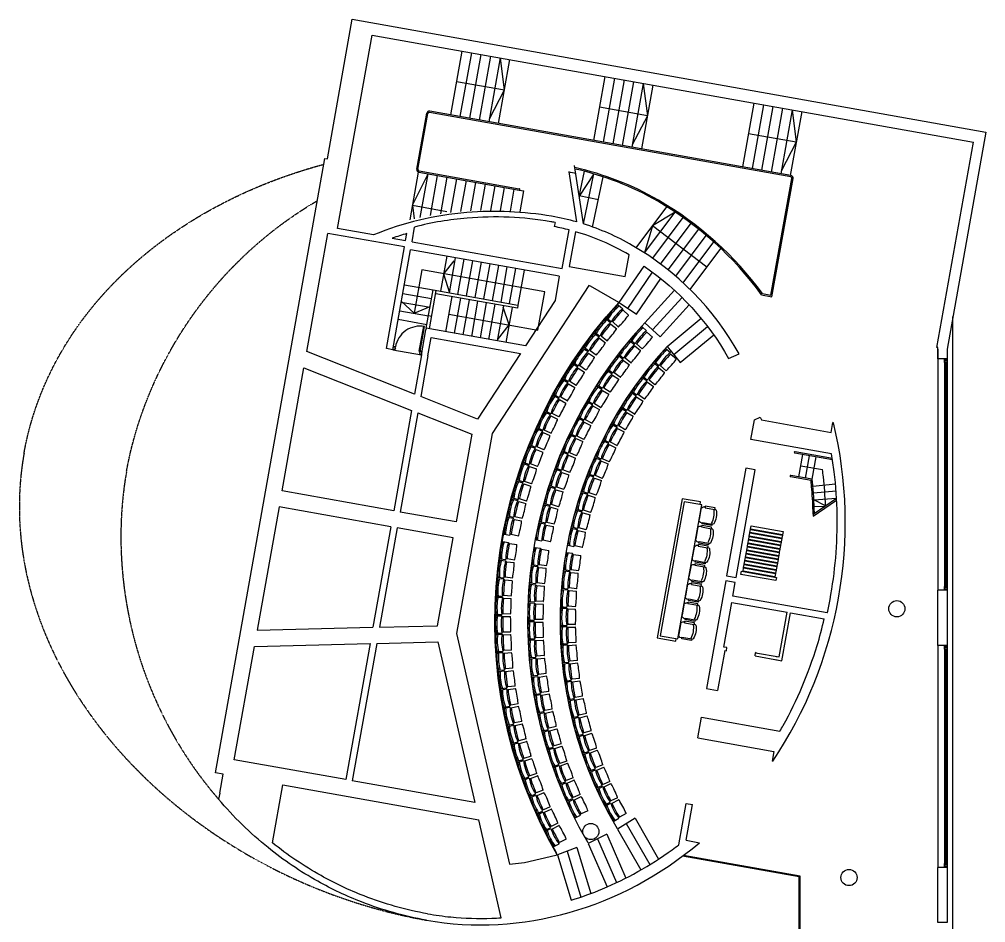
# Model space of a CAD drawing. Header units: millimetres. Extents: x -1314 to 8218, y -433 to 5637.
# Drawn here: x -1314 to 1667, y 2851 to 5637 of the extents above; entities that cross this region are included whole.
import ezdxf

# ---------------------------------------------------------------- set-up
doc = ezdxf.new("R2010")
doc.units = ezdxf.units.MM
doc.header["$LTSCALE"] = 0.5
doc.linetypes.add('HIDDEN2', pattern=[4.7625, 3.175, -1.5875])
for name, color, linetype in [('A_FURN', 8, 'Continuous'), ('A_HIDN_UP', 1, 'HIDDEN2'), ('A_LINE_LT', 8, 'Continuous'), ('A_MCUT_GLAS', 1, 'Continuous'), ('A_MCUT_STEL', 2, 'Continuous'), ('A_OPEN', 1, 'Continuous'), ('A_SEEN_LT', 1, 'Continuous'), ('A_SEEN_MD', 3, 'Continuous'), ('A_STRS_RAIL', 1, 'Continuous'), ('A_WALL_CRMC', 1, 'Continuous'), ('A_WALL_PRTN', 2, 'Continuous'), ('A_WALL_STON', 2, 'Continuous'), ('A_WALL_WOOD', 8, 'Continuous')]:
    doc.layers.add(name, color=color, linetype=linetype)

# ---------------------------------------------------------------- blocks, each defined once
blk = doc.blocks.new('8D2E_PC_GROUP', base_point=(2324.7, -1889.3))
for p, q in [((2314.8, -1905.3), (2314.8, -1873.3)), ((2323.9, -1864.1), (2326.2, -1864.1)), ((2326.3, -1861.7), (2326.3, -1866.5)), ((2356.8, -1861.7), (2326.3, -1861.7)), ((2326.3, -1866.5), (2356.8, -1866.5)), ((2356.8, -1866.5), (2356.8, -1861.7)), ((2326.2, -1914.4), (2323.9, -1914.4)), ((2326.3, -1916.9), (2326.3, -1912.1)), ((2326.3, -1912.1), (2356.8, -1912.1)), ((2356.8, -1916.9), (2326.3, -1916.9)), ((2356.8, -1912.1), (2356.8, -1916.9))]:
    blk.add_line(p, q)
for centre, radius, start, end in [((2323.9, -1873.3), 9.14, 90, 180), ((2283.8, -1889.3), 73.3, 342.9905, 17.0095), ((2354.8, -1875.6), 10.4, 48.382, 79.0076), ((2305.1, -1889.3), 60.5, 339.1991, 20.8009), ((2323.9, -1905.3), 9.14, 180, 270), ((2354.8, -1903), 10.4, 280.9924, 311.618)]:
    blk.add_arc(centre, radius, start, end)
blk = doc.blocks.new('table-1')
at = {"layer": 'A_FURN'}
for p, q in [((0, 58), (0, 0)), ((8, 58), (0, 58)), ((436, 58), (428, 58)), ((436, 0), (436, 58)), ((0, 0), (436, 0))]:
    blk.add_line(p, q, dxfattribs=at)
blk.add_lwpolyline([(8, 63), (8, 8), (428, 8), (428, 63)], close=True, dxfattribs=at)
at = {"layer": 'A_FURN', "xscale": -0.9999999999999999, "rotation": 270}
for p in [(38, 72.9), (98, 72.9), (158, 72.9), (218, 72.9), (278, 72.9), (338, 72.9), (398, 72.9)]:
    blk.add_blockref('8D2E_PC_GROUP', p, dxfattribs=at)
blk = doc.blocks.new('chair-1')
for p, q in [((-24.1, 11.6), (-24.1, 34.4)), ((24.1, 34.4), (24.1, 11.6)), ((-26.7, -10), (-26.7, 8)), ((26.7, -10), (26.7, 8))]:
    blk.add_line(p, q)
for centre, major_axis, ratio, start_param, end_param in [((0, 34.4), (24.1, 0), 0.05261, 0, 3.141593), ((0, 32.6), (63.3, 0), 0.42825, 4.277031, 5.147747), ((0, 11.6), (24.1, 0), 0.05261, 3.141593, 6.283185), ((0, 19.1), (63.3, 0), 0.42825, 4.277031, 5.147747), ((0, 14.6), (63.3, 0), 0.42825, 4.277031, 5.147747)]:
    blk.add_ellipse(centre, major_axis=major_axis, ratio=ratio, start_param=start_param, end_param=end_param)
blk = doc.blocks.new('AD05A')
for p, q in [((0, 0), (0.049, 0)), ((0, 0), (0, -1)), ((0.049, -0.999), (0.049, 0))]:
    blk.add_line(p, q)
blk.add_arc((0, 0), 1, 270, 0)
blk = doc.blocks.new('D-120X20')
at = {"layer": 'A_MCUT_STEL'}
for points in [[(-120, 0), (-120, 2.7), (-117.3, 2.7), (-117.3, 0), (-112, 0), (-112, 5.3), (-109.4, 5.3), (-109.4, 8), (-112, 8), (-112, 13), (-117.3, 13), (-117.3, 10.3), (-120, 10.3), (-120, 13)], [(0, 13), (0, 10.3), (-2.7, 10.3), (-2.7, 13), (-8, 13), (-8, 8.4), (-10.6, 8.4), (-10.6, 5.7), (-8, 5.7), (-8, 0), (-2.7, 0), (-2.7, 2.7), (0, 2.7), (0, 0)]]:
    blk.add_lwpolyline(points, dxfattribs=at)
at = {"layer": 'A_OPEN', "xscale": 103.7402904728529, "yscale": 103.7402904728529, "zscale": 0.115266989414281, "rotation": 180.0000000000096}
blk.add_blockref('AD05A', (-7.9, 13), dxfattribs=at)

msp = doc.modelspace()

# ---------------------------------------------------------------- linework, layer by layer
at = {"layer": 'A_FURN'}
for points in [[(941.5, 4063.9), (1039.9, 4046.4), (1038.2, 4036.6), (939.7, 4054.1)], [(943.4, 4074.8), (1041.8, 4057.2), (1040.1, 4047.4), (941.6, 4064.9)], [(935.7, 4031.4), (1034.1, 4013.9), (1032.4, 4004.1), (933.9, 4021.6)], [(937.6, 4042.3), (1036.1, 4024.7), (1034.3, 4014.9), (935.9, 4032.4)], [(939.5, 4053.1), (1038, 4035.6), (1036.2, 4025.7), (937.8, 4043.3)], [(929.9, 3999), (1028.3, 3981.4), (1026.6, 3971.6), (928.1, 3989.1)], [(931.8, 4009.8), (1030.3, 3992.2), (1028.5, 3982.4), (930.1, 3999.9)], [(933.7, 4020.6), (1032.2, 4003.1), (1030.4, 3993.2), (932, 4010.8)], [(924.1, 3966.5), (1022.6, 3948.9), (1020.8, 3939.1), (922.3, 3956.6)], [(926, 3977.3), (1024.5, 3959.8), (1022.7, 3949.9), (924.3, 3967.5)], [(928, 3988.1), (1026.4, 3970.6), (1024.7, 3960.7), (926.2, 3978.3)], [(920.2, 3944.8), (1018.7, 3927.3), (1016.9, 3917.4), (918.5, 3935)], [(922.2, 3955.6), (1020.6, 3938.1), (1018.9, 3928.3), (920.4, 3945.8)], [(913.4, 3934.9), (1021.7, 3915.6), (1019.9, 3905.7), (911.6, 3925)]]:
    msp.add_lwpolyline(points, close=True, dxfattribs=at)
at = {"layer": 'A_HIDN_UP', "ltscale": 0.25}
for points in [[(-1299.6, 4298.6), (-1297.9, 4308), (-1296, 4317.5), (-1294.1, 4326.9), (-1292.1, 4336.4), (-1289.9, 4345.9), (-1287.7, 4355.3), (-1285.3, 4364.8), (-1282.9, 4374.3), (-1280.3, 4383.7), (-1277.6, 4393.2), (-1274.9, 4402.6), (-1272, 4412.1), (-1269, 4421.5), (-1265.9, 4430.9), (-1262.7, 4440.3), (-1259.4, 4449.7), (-1256, 4459.1), (-1252.5, 4468.5), (-1248.9, 4477.8), (-1245.2, 4487.2), (-1241.4, 4496.5), (-1237.4, 4505.8), (-1233.4, 4515.1), (-1229.2, 4524.4), (-1225, 4533.6), (-1220.6, 4542.8), (-1216.1, 4552), (-1211.6, 4561.2), (-1206.9, 4570.3), (-1202.1, 4579.4), (-1197.2, 4588.5), (-1192.2, 4597.6), (-1187.1, 4606.6), (-1181.9, 4615.6), (-1176.6, 4624.6), (-1171.2, 4633.5), (-1165.7, 4642.4), (-1160, 4651.2), (-1154.3, 4660.1), (-1148.5, 4668.8), (-1142.6, 4677.6), (-1136.5, 4686.3), (-1130.4, 4694.9), (-1124.2, 4703.5), (-1117.9, 4712.1), (-1111.4, 4720.6), (-1104.9, 4729.1), (-1098.3, 4737.5), (-1091.6, 4745.9), (-1084.8, 4754.3), (-1077.9, 4762.5), (-1070.9, 4770.8), (-1063.8, 4779), (-1056.6, 4787.1), (-1049.3, 4795.2), (-1041.9, 4803.2), (-1034.5, 4811.1), (-1026.9, 4819), (-1019.3, 4826.9), (-1011.5, 4834.7), (-1003.7, 4842.4), (-995.8, 4850.1), (-987.8, 4857.7), (-979.8, 4865.3), (-971.6, 4872.8), (-963.4, 4880.2), (-955.1, 4887.6), (-946.7, 4894.9), (-938.2, 4902.1), (-929.6, 4909.3), (-921, 4916.4), (-912.3, 4923.4), (-903.5, 4930.4), (-894.7, 4937.3), (-885.7, 4944.2), (-876.7, 4950.9), (-867.6, 4957.6), (-858.5, 4964.3), (-849.3, 4970.8), (-840, 4977.3), (-830.7, 4983.7), (-821.3, 4990.1), (-811.8, 4996.4), (-802.2, 5002.6), (-792.6, 5008.7), (-783, 5014.8), (-773.2, 5020.8), (-763.5, 5026.7), (-753.6, 5032.5), (-743.7, 5038.3), (-733.8, 5044), (-723.8, 5049.6), (-713.7, 5055.1), (-703.6, 5060.6), (-693.4, 5065.9), (-683.2, 5071.3), (-672.9, 5076.5), (-662.6, 5081.6), (-652.3, 5086.7), (-641.9, 5091.7), (-631.4, 5096.6), (-620.9, 5101.5), (-610.4, 5106.2), (-599.8, 5110.9), (-589.2, 5115.5), (-578.5, 5120.1), (-567.8, 5124.5), (-557.1, 5128.9), (-546.3, 5133.2), (-535.5, 5137.4), (-524.7, 5141.5), (-513.8, 5145.6), (-502.9, 5149.6), (-492, 5153.5), (-481, 5157.3), (-470, 5161), (-459, 5164.7), (-448, 5168.2), (-436.9, 5171.7), (-425.8, 5175.2), (-414.7, 5178.5), (-403.5, 5181.7), (-392.4, 5184.9), (-381.2, 5188), (-375, 5189.7)], [(-983.4, 4242.3), (-981.3, 4254.1), (-978.9, 4265.9), (-976.5, 4277.7), (-973.9, 4289.6), (-971.2, 4301.4), (-968.3, 4313.3), (-965.3, 4325.1), (-962.2, 4337), (-958.9, 4348.8), (-955.5, 4360.6), (-952, 4372.5), (-948.3, 4384.3), (-944.5, 4396.1), (-940.6, 4407.9), (-936.5, 4419.7), (-932.3, 4431.5), (-928, 4443.3), (-923.5, 4455), (-918.9, 4466.7), (-914.2, 4478.4), (-909.3, 4490.1), (-904.4, 4501.8), (-899.2, 4513.4), (-894, 4525), (-888.6, 4536.5), (-883.1, 4548.1), (-877.5, 4559.6), (-871.7, 4571), (-865.8, 4582.4), (-859.8, 4593.8), (-853.7, 4605.1), (-847.4, 4616.4), (-841, 4627.6), (-834.5, 4638.8), (-827.8, 4649.9), (-821, 4661), (-814.1, 4672), (-807.1, 4683), (-800, 4693.9), (-792.7, 4704.7), (-785.3, 4715.5), (-777.8, 4726.2), (-770.2, 4736.8), (-762.4, 4747.4), (-754.5, 4757.9), (-746.5, 4768.3), (-738.4, 4778.6), (-730.2, 4788.9), (-721.9, 4799.1), (-713.4, 4809.2), (-704.9, 4819.2), (-696.2, 4829.1), (-687.4, 4839), (-678.5, 4848.8), (-669.5, 4858.4), (-660.4, 4868), (-651.2, 4877.5), (-641.8, 4886.9), (-632.4, 4896.2), (-622.9, 4905.3), (-613.3, 4914.4), (-603.6, 4923.4), (-593.8, 4932.3), (-583.9, 4941.1), (-573.8, 4949.8), (-563.8, 4958.3), (-553.6, 4966.8), (-543.3, 4975.1), (-532.9, 4983.4), (-522.5, 4991.5), (-512, 4999.5), (-501.4, 5007.4), (-490.7, 5015.1), (-479.9, 5022.8), (-469.1, 5030.3), (-458.2, 5037.7), (-447.2, 5045), (-436.1, 5052.2), (-425, 5059.2), (-413.8, 5066.1), (-402.6, 5072.9), (-395, 5077.4)], [(-1299.6, 4298.6), (-1301.3, 4289), (-1302.8, 4279.3), (-1304.3, 4269.6), (-1305.7, 4259.9), (-1306.9, 4250.1), (-1308.1, 4240.4), (-1309.2, 4230.5), (-1310.1, 4220.6), (-1311, 4210.7), (-1311.7, 4200.8), (-1312.4, 4190.8), (-1313, 4180.9), (-1313.4, 4170.8), (-1313.7, 4160.8), (-1314, 4150.7), (-1314.1, 4140.6), (-1314.1, 4130.4), (-1314, 4120.3), (-1313.9, 4110.1), (-1313.6, 4099.9), (-1313.1, 4089.7), (-1312.6, 4079.4), (-1312, 4069.2), (-1311.2, 4058.9), (-1310.4, 4048.6), (-1309.4, 4038.3), (-1308.4, 4028), (-1307.2, 4017.6), (-1305.9, 4007.3), (-1304.5, 3996.9), (-1302.9, 3986.6), (-1301.3, 3976.2), (-1299.6, 3965.8), (-1297.7, 3955.4), (-1295.7, 3945), (-1293.7, 3934.6), (-1291.5, 3924.2), (-1289.1, 3913.8), (-1286.7, 3903.4), (-1284.2, 3893), (-1281.6, 3882.6), (-1278.8, 3872.3), (-1275.9, 3861.9), (-1272.9, 3851.5), (-1269.9, 3841.1), (-1266.7, 3830.8), (-1263.3, 3820.4), (-1259.9, 3810.1), (-1256.4, 3799.8), (-1252.7, 3789.5), (-1249, 3779.2), (-1245.1, 3768.9), (-1241.2, 3758.6), (-1237.1, 3748.4), (-1232.9, 3738.2), (-1228.6, 3728), (-1224.2, 3717.8), (-1219.7, 3707.6), (-1215.1, 3697.5), (-1210.4, 3687.4), (-1205.6, 3677.3), (-1200.6, 3667.3), (-1195.6, 3657.3), (-1190.5, 3647.3), (-1185.2, 3637.3), (-1179.9, 3627.4), (-1174.5, 3617.5), (-1169, 3607.6), (-1163.3, 3597.8), (-1157.6, 3588), (-1151.8, 3578.2), (-1145.9, 3568.5), (-1139.8, 3558.9), (-1133.7, 3549.2), (-1127.5, 3539.6), (-1121.2, 3530.1), (-1114.8, 3520.6), (-1108.4, 3511.1), (-1101.8, 3501.7), (-1095.1, 3492.3), (-1088.4, 3482.9), (-1081.5, 3473.7), (-1074.6, 3464.4), (-1067.6, 3455.2), (-1060.5, 3446.1), (-1053.3, 3437), (-1046.1, 3427.9), (-1038.7, 3419), (-1031.3, 3410), (-1023.8, 3401.1), (-1016.2, 3392.3), (-1008.6, 3383.5), (-1000.8, 3374.8), (-993, 3366.1), (-985.1, 3357.5), (-977.1, 3349), (-969.1, 3340.5), (-961, 3332), (-952.8, 3323.7), (-944.5, 3315.3), (-936.2, 3307.1), (-927.8, 3298.9), (-919.4, 3290.7), (-910.8, 3282.7), (-902.3, 3274.7), (-893.6, 3266.7), (-884.9, 3258.8), (-876.1, 3251), (-867.3, 3243.2), (-858.4, 3235.5), (-849.4, 3227.9), (-840.4, 3220.3), (-831.3, 3212.8), (-822.2, 3205.4), (-813, 3198), (-803.7, 3190.7), (-794.4, 3183.5), (-785.1, 3176.4), (-775.7, 3169.3), (-766.2, 3162.2), (-756.7, 3155.3), (-747.2, 3148.4), (-737.6, 3141.6), (-727.9, 3134.8), (-718.2, 3128.2), (-708.5, 3121.6), (-698.7, 3115), (-688.9, 3108.6), (-679, 3102.2), (-669.1, 3095.9), (-659.2, 3089.6), (-649.2, 3083.5), (-639.2, 3077.4), (-629.1, 3071.3), (-619.1, 3065.4), (-608.9, 3059.5), (-598.8, 3053.7), (-588.6, 3048), (-578.4, 3042.3), (-568.1, 3036.8), (-557.8, 3031.2), (-547.5, 3025.8), (-537.2, 3020.5), (-526.8, 3015.2), (-516.4, 3010), (-506, 3004.9), (-495.6, 2999.8), (-485.1, 2994.8), (-474.6, 2989.9), (-464.1, 2985.1), (-453.6, 2980.4), (-443, 2975.7), (-432.5, 2971.1), (-421.9, 2966.6), (-411.3, 2962.1), (-400.7, 2957.8), (-390, 2953.5), (-379.4, 2949.3), (-368.8, 2945.2), (-358.1, 2941.1), (-347.4, 2937.1), (-336.7, 2933.2), (-326, 2929.4), (-315.3, 2925.6), (-304.6, 2922), (-293.9, 2918.4), (-283.2, 2914.9), (-272.5, 2911.4), (-261.7, 2908.1), (-251, 2904.8), (-240.3, 2901.6), (-229.5, 2898.4), (-218.8, 2895.4), (-208.1, 2892.4), (-197.3, 2889.5), (-186.6, 2886.6), (-175.9, 2883.9), (-165.2, 2881.2), (-154.4, 2878.6), (-143.7, 2876.1), (-133, 2873.6), (-122.3, 2871.3), (-111.7, 2869), (-101, 2866.7), (-90.3, 2864.6), (-74.4, 2861.5), (-58.4, 2858.6)], [(-983.4, 4242.3), (-984.6, 4235.4), (-985.8, 4228.6), (-986.9, 4221.7), (-988, 4214.8), (-989, 4207.9), (-990, 4201), (-990.9, 4194.1), (-991.8, 4187.1), (-992.6, 4180.1), (-993.5, 4173.1), (-994.2, 4166.1), (-995, 4159.1), (-995.6, 4152.1), (-996.3, 4145), (-996.9, 4138), (-997.4, 4130.9), (-998, 4123.8), (-998.4, 4116.7), (-998.9, 4109.5), (-999.2, 4102.4), (-999.6, 4095.3), (-999.9, 4088.1), (-1000.2, 4080.9), (-1000.4, 4073.7), (-1000.5, 4066.5), (-1000.7, 4059.3), (-1000.8, 4052.1), (-1000.8, 4044.9), (-1000.8, 4037.7), (-1000.8, 4030.4), (-1000.7, 4023.2), (-1000.6, 4015.9), (-1000.4, 4008.6), (-1000.2, 4001.3), (-999.9, 3994), (-999.6, 3986.8), (-999.3, 3979.4), (-998.9, 3972.1), (-998.4, 3964.8), (-998, 3957.5), (-997.4, 3950.2), (-996.9, 3942.8), (-996.3, 3935.5), (-995.6, 3928.2), (-994.9, 3920.8), (-994.2, 3913.5), (-993.4, 3906.1), (-992.5, 3898.8), (-991.7, 3891.4), (-990.7, 3884.1), (-989.8, 3876.7), (-988.8, 3869.3), (-987.7, 3862), (-986.6, 3854.6), (-985.5, 3847.2), (-984.3, 3839.9), (-983, 3832.5), (-981.7, 3825.2), (-980.4, 3817.8), (-979, 3810.5), (-977.6, 3803.1), (-976.1, 3795.7), (-974.6, 3788.4), (-973.1, 3781.1), (-971.5, 3773.7), (-969.8, 3766.4), (-968.1, 3759), (-966.4, 3751.7), (-964.6, 3744.4), (-962.8, 3737.1), (-960.9, 3729.8), (-959, 3722.5), (-957, 3715.2), (-955, 3707.9), (-953, 3700.6), (-950.8, 3693.3), (-948.7, 3686.1), (-946.5, 3678.8), (-944.3, 3671.6), (-942, 3664.4), (-939.7, 3657.1), (-937.3, 3649.9), (-934.9, 3642.7), (-932.4, 3635.5), (-929.9, 3628.4), (-927.3, 3621.2), (-924.7, 3614), (-922.1, 3606.9), (-919.4, 3599.8), (-916.6, 3592.7), (-913.9, 3585.6), (-911, 3578.5), (-908.2, 3571.4), (-905.3, 3564.4), (-902.3, 3557.4), (-899.3, 3550.3), (-896.3, 3543.3), (-893.2, 3536.4), (-890, 3529.4), (-886.9, 3522.4), (-883.7, 3515.5), (-880.4, 3508.6), (-877.1, 3501.7), (-873.7, 3494.9), (-870.4, 3488), (-866.9, 3481.2), (-863.5, 3474.4), (-859.9, 3467.6), (-856.4, 3460.8), (-852.8, 3454.1), (-849.1, 3447.3), (-845.5, 3440.6), (-841.7, 3434), (-838, 3427.3), (-834.2, 3420.7), (-830.3, 3414.1), (-826.4, 3407.5), (-822.5, 3401), (-818.5, 3394.4), (-814.5, 3387.9), (-810.5, 3381.4), (-806.4, 3375), (-802.3, 3368.6), (-798.1, 3362.2), (-793.9, 3355.8), (-789.7, 3349.5), (-785.4, 3343.1), (-781.1, 3336.9), (-776.7, 3330.6), (-772.4, 3324.4), (-767.9, 3318.2), (-763.5, 3312), (-759, 3305.9), (-754.4, 3299.8), (-749.9, 3293.7), (-745.3, 3287.6), (-740.6, 3281.6), (-735.9, 3275.7), (-731.2, 3269.7), (-726.5, 3263.8), (-721.7, 3257.9), (-716.9, 3252.1), (-712, 3246.2), (-707.1, 3240.5), (-702.2, 3234.7), (-699.6, 3231.7)]]:
    msp.add_lwpolyline(points, dxfattribs=at)
at = {"layer": 'A_LINE_LT'}
for p, q in [((182.7, 5418), (35, 5444.3)), ((623.3, 5339.5), (475.6, 5365.8)), ((1082.6, 5257.7), (934.9, 5284))]:
    msp.add_line(p, q, dxfattribs=at)
for points in [[(169, 5517.9), (181.7, 5418.2), (135.3, 5328.9)], [(610.6, 5439.3), (623.3, 5339.5), (576.8, 5249.8)], [(1069.9, 5357.5), (1082.6, 5257.7), (1036.2, 5168.4)], [(-100.9, 5063.2), (-52.9, 5160.3)], [(458.4, 5160.2), (413.2, 5091.3)], [(472.1, 5079.7), (412.8, 5092.3)], [(-100.9, 5063.2), (4.9, 5044.4)], [(-100.9, 5063.2), (-96.3, 5021.8)], [(709.2, 5042.4), (639.6, 4999.6), (614.8, 4916.5)], [(806.6, 4872.2), (639.6, 4999.6)], [(1096.6, 4260.2), (1163.5, 4248.3)], [(1173, 4136.6), (1137.1, 4155.3)]]:
    msp.add_lwpolyline(points, dxfattribs=at)
msp.add_open_spline([(1173, 4136.6), (1171.8, 4166.5), (1169.5, 4196.2), (1165.4, 4233.3), (1164.5, 4240.8), (1163.5, 4248.3)], degree=3, knots=[4.96169369, 4.96169369, 4.96169369, 4.96169369, 5.04046748, 5.04046748, 5.06053317, 5.06053317, 5.06053317, 5.06053317], dxfattribs=at)
at = {"layer": 'A_MCUT_GLAS'}
for p, q in [((1543.5, 4578.1), (1543.5, 3888)), ((1543.9, 4578.1), (1543.9, 3888)), ((1543.5, 3694), (1543.5, 3032.9)), ((1543.9, 3694), (1543.9, 3032.9)), ((1093, 2992.7), (733.1, 3056.8)), ((1094.2, 2993.7), (734.4, 3057.8)), ((1093, 2423.5), (1093, 2992.7)), ((1094.2, 2423.3), (1094.2, 2993.7))]:
    msp.add_line(p, q, dxfattribs=at)
at = {"layer": 'A_MCUT_STEL'}
for p, q in [((1519.7, 4619.6), (1519.7, 4619.6)), ((1519.7, 4619.6), (1519.7, 4619.6)), ((1547.7, 4619.6), (1547.7, 4619.6)), ((1547.7, 4619.6), (1547.7, 4619.6)), ((1547.7, 4588.1), (1540.5, 4588.1)), ((1547.7, 4588.1), (1547.7, 4588.1)), ((1519.7, 3846.5), (1519.7, 3846.5)), ((1519.7, 3846.5), (1519.7, 3846.5)), ((1547.7, 3846.5), (1547.7, 3846.5)), ((1547.7, 3846.5), (1547.7, 3846.5)), ((1547.7, 3735.5), (1547.7, 3735.5)), ((1547.7, 3735.5), (1547.7, 3735.5)), ((1519.7, 2991.4), (1519.7, 2991.4)), ((1519.7, 2991.4), (1519.7, 2991.4))]:
    msp.add_line(p, q, dxfattribs=at)
at = {"layer": 'A_OPEN'}
for p, q in [((1539.7, 4590.1), (1539.7, 3876)), ((1547.7, 4583.1), (1539.7, 4583.1)), ((1547.7, 4590.1), (1547.7, 3876)), ((1547.7, 3883), (1539.7, 3883)), ((1539.7, 3706), (1539.7, 3020.9)), ((1547.7, 3699), (1539.7, 3699)), ((1547.7, 3706), (1547.7, 3020.9)), ((1092, 2991.9), (732, 3056)), ((1095, 2994.4), (735.3, 3058.5)), ((1547.7, 3027.9), (1539.7, 3027.9)), ((1092, 2431.8), (1092, 2991.9)), ((1095, 2423.1), (1095, 2994.4))]:
    msp.add_line(p, q, dxfattribs=at)
for points in [[(1547.7, 4588.1), (1547.7, 4578.1), (1539.7, 4578.1), (1539.7, 4588.1)], [(1539.7, 4588.1), (1547.7, 4588.1)], [(1547.7, 3888), (1547.7, 3878), (1539.7, 3878), (1539.7, 3888)], [(1539.7, 3888), (1547.7, 3888)], [(1547.7, 3704), (1547.7, 3694), (1539.7, 3694), (1539.7, 3704)], [(1539.7, 3704), (1547.7, 3704)], [(1547.7, 3032.9), (1547.7, 3022.9), (1539.7, 3022.9), (1539.7, 3032.9)], [(1539.7, 3032.9), (1547.7, 3032.9)]]:
    msp.add_lwpolyline(points, dxfattribs=at)
at = {"layer": 'A_SEEN_LT'}
for p, q in [((50.8, 5539), (15.8, 5342.1)), ((80.4, 5533.7), (45.3, 5336.8)), ((109.9, 5528.5), (74.8, 5331.6)), ((139.4, 5523.2), (104.4, 5326.3)), ((169, 5517.9), (133.9, 5321)), ((198.5, 5512.7), (163.4, 5315.8)), ((492.4, 5460.3), (457.3, 5263.4)), ((522, 5455.1), (486.9, 5258.2)), ((551.5, 5449.8), (516.4, 5252.9)), ((581, 5444.5), (545.9, 5247.6)), ((610.6, 5439.3), (575.5, 5242.4)), ((640.1, 5434), (605, 5237.1)), ((951.7, 5378.5), (916.6, 5181.6)), ((981.3, 5373.2), (946.2, 5176.3)), ((1010.8, 5368), (975.7, 5171.1)), ((-88.2, 5174.7), (-57.5, 5347)), ((-84.3, 5174), (-53.6, 5346.3)), ((1040.3, 5362.7), (1005.2, 5165.8)), ((1069.9, 5357.5), (1034.8, 5160.6)), ((1099.4, 5352.2), (1064.3, 5155.3)), ((-108.8, 5018.9), (-82.7, 5165.6)), ((-81.7, 5165.4), (227.4, 5110.4)), ((-81, 5169.4), (228.1, 5114.3)), ((-77.1, 5026), (-53.2, 5160.3)), ((-45.6, 5032), (-23.6, 5155.1)), ((-14.2, 5036.9), (5.9, 5149.8)), ((17, 5040.9), (35.4, 5144.6)), ((48, 5043.9), (65, 5139.3)), ((78.8, 5046), (94.5, 5134)), ((109.5, 5047.2), (124, 5128.8)), ((140, 5047.5), (153.6, 5123.5)), ((170.4, 5046.9), (183.1, 5118.3)), ((200.6, 5045.4), (212.6, 5113)), ((227.8, 5110.3), (242.2, 5107.8)), ((230.7, 5043.1), (242.2, 5107.8))]:
    msp.add_line(p, q, dxfattribs=at)
for points in [[(1004.6, 4786.1), (1068.8, 5146.4, 0.414223), (1065.5, 5151), (-48.9, 5349.5)], [(1007.8, 4781.4), (1072.7, 5145.7, 0.414223), (1066.2, 5155), (-48.2, 5353.5)], [(978.1, 4790.8, 0.104601), (657.3, 5079.1, 0.076466), (399.6, 5179.5, 0.076466)], [(975.8, 4787.1, 0.104992), (655.3, 5075.7, 0.076037), (400.2, 5175.2, 0.076037)]]:
    msp.add_lwpolyline(points, format="xyb", dxfattribs=at)
for points in [[(413.1, 5090.6), (429.4, 5168.2)], [(425.9, 5005.9), (458.4, 5160.2)], [(454.5, 4996.3), (487.2, 5151.2)], [(589.2, 4932.4), (683.8, 5058.6)], [(614.8, 4916.5), (709.2, 5042.4)], [(639.7, 4899.8), (734, 5025.4)], [(664, 4882.2), (758.2, 5007.8)], [(687.8, 4863.8), (782, 4989.5)], [(710.9, 4844.6), (805.2, 4970.5)], [(733.3, 4824.6), (827.9, 4950.7)], [(755.2, 4803.7), (850.1, 4930.3)], [(25.8, 4892.4), (-5.5, 4852.2), (13.4, 4793)], [(10.4, 4727.5), (285.6, 4678.5), (306.6, 4796.6), (-72.4, 4864.1), (-96.3, 4730.2)], [(563, 4745.1), (639.4, 4856.9)], [(589.4, 4727.1), (664.8, 4837.4)], [(615.2, 4700.9), (707, 4801.3)], [(638.8, 4679.3), (730.2, 4779.2)], [(975.8, 4787.1), (1007.8, 4781.4)], [(978.1, 4790.8), (1004.6, 4786.1)], [(-135.5, 4766.7), (-96.3, 4730.2), (-46.9, 4750.9)], [(160.9, 4648.7), (196.5, 4694.3), (178.9, 4749.5)], [(536.6, 4763.2), (589.4, 4727.1)], [(662.4, 4657.7), (752.6, 4756.3)], [(684.2, 4628.2), (789.2, 4714.7)], [(615.2, 4700.9), (662.4, 4657.7)], [(704.6, 4603.5), (809.1, 4689.6)], [(724.9, 4578.8), (828, 4663.8)], [(684.2, 4628.2), (724.9, 4578.8)], [(-162, 4618), (-73.4, 4602.2)], [(1090.5, 4225.8), (1102.8, 4294.7)], [(1111.2, 4222.1), (1123.4, 4291)], [(1131.8, 4218.4), (1144.1, 4287.3)], [(1133.9, 4197.4), (1203.6, 4204.5)], [(1135.7, 4176.3), (1205.4, 4182.2)], [(1137.1, 4155.3), (1206.9, 4159.9)], [(1138.1, 4134.2), (1171.8, 4135.8)], [(585.6, 3173.1), (531.1, 3139.5)], [(585.6, 3173.1), (658, 3047)], [(531.1, 3139.5), (603.5, 3013.4)], [(558.4, 3156.3), (631, 3029.8)], [(498.7, 3123.4), (441.2, 3095)], [(469.9, 3109.2), (528.5, 2974.3)], [(498.7, 3123.4), (557.3, 2988.4)], [(405.9, 3082.2), (345.6, 3060.4)], [(375.8, 3071.3), (418.3, 2929.9)], [(405.9, 3082.2), (448.5, 2940.6)], [(441.2, 3095), (499.4, 2961.1)]]:
    msp.add_lwpolyline(points, dxfattribs=at)
for centre, radius, start, end in [((-49.6, 5345.6), 8, 79.9, 169.898), ((-49.6, 5345.6), 4, 79.9, 169.898), ((-80.3, 5173.3), 8, 169.898, 259.9), ((-80.3, 5173.3), 4, 169.898, 259.9), ((227.8, 5112.3), 2, 259.9, 79.9), ((1603.7, 3781.4), 1350, 137.0715, 210.4088), ((1603.7, 3781.4), 1250, 137.3554, 210.8053)]:
    msp.add_arc(centre, radius, start, end, dxfattribs=at)
at = {"layer": 'A_SEEN_MD'}
for p, q in [((248.3, 5039.5), (248.3, 5039.6)), ((4.2, 4906.4), (-15.1, 4798.1)), ((30.8, 4901.6), (11.5, 4793.3)), ((57.3, 4896.9), (38, 4788.6)), ((83.9, 4892.2), (64.6, 4783.9)), ((110.5, 4887.4), (91.2, 4779.1)), ((137.1, 4882.7), (117.8, 4774.4)), ((163.7, 4877.9), (144.4, 4769.7)), ((190.2, 4873.2), (170.9, 4764.9)), ((216.8, 4868.5), (197.5, 4760.2)), ((243.4, 4863.7), (224.1, 4755.4)), ((-126.4, 4817.9), (-37.8, 4802.1)), ((-58.8, 4684), (-37.8, 4802.1)), ((-49, 4682.2), (-27.9, 4800.3)), ((-37.8, 4802.1), (224.1, 4755.4)), ((-131.1, 4791.3), (-42.5, 4775.5)), ((222.4, 4745.6), (-29.7, 4790.5)), ((20, 4781.6), (0.8, 4673.3)), ((46.6, 4776.9), (27.3, 4668.6)), ((73.2, 4772.2), (53.9, 4663.9)), ((-135.8, 4764.7), (-47.2, 4748.9)), ((99.8, 4767.4), (80.5, 4659.1)), ((126.4, 4762.7), (107.1, 4654.4)), ((153, 4758), (133.7, 4649.7)), ((179.5, 4753.2), (160.2, 4644.9)), ((206.1, 4748.5), (186.8, 4640.2)), ((224.1, 4755.4), (222.4, 4745.6)), ((-145.3, 4711.6), (-56.7, 4695.8)), ((-140.6, 4738.1), (-52, 4722.4)), ((1565.7, 2371.5), (1565.7, 4720.3))]:
    msp.add_line(p, q, dxfattribs=at)
for points in [[(-51.8, 4723.3), (-41.9, 4721.6)], [(1519.7, 4619.6), (1519.7, 3876)], [(1519.7, 3706), (1519.7, 3020.9)]]:
    msp.add_lwpolyline(points, dxfattribs=at)
at = {"layer": 'A_STRS_RAIL'}
for points in [[(1194.6, 4278.3), (1078.2, 4299.1)], [(1194, 4282.5), (1078.8, 4303)], [(1128.2, 4215), (1065.2, 4226.2)], [(1131.8, 4218.4), (1065.9, 4230.2)]]:
    msp.add_lwpolyline(points, dxfattribs=at)
for centre in [(1078.5, 4301.1), (1065.5, 4228.2)]:
    msp.add_arc(centre, 2, 79.9, 259.9, dxfattribs=at)
for points, knots in [([(1134.8, 4110.3), (1134.2, 4136.3), (1132.9, 4162.3), (1130, 4197.1), (1129.1, 4206.1), (1128.2, 4215)], [4.93930095, 4.93930095, 4.93930095, 4.93930095, 5.00995956, 5.00995956, 5.0345751, 5.0345751, 5.0345751, 5.0345751]), ([(1138.7, 4113), (1138.7, 4113.6), (1138.7, 4114.1), (1137.9, 4147), (1135.9, 4179.3), (1132.3, 4213.7), (1132.1, 4216.1), (1131.8, 4218.4)], [4.94167677, 4.94167677, 4.94167677, 4.94167677, 4.94305897, 4.94305897, 5.03087512, 5.03087512, 5.03730397, 5.03730397, 5.03730397, 5.03730397])]:
    msp.add_open_spline(points, degree=3, knots=knots, dxfattribs=at)
at = {"layer": 'A_WALL_CRMC'}
msp.add_lwpolyline([(957.8, 3685.2), (957.4, 3683.2)], dxfattribs=at)
at = {"layer": 'A_WALL_PRTN'}
for p, q in [((-102.7, 4950.9), (-94.6, 4996.3)), ((401.6, 4981.9), (382.5, 4874.6)), ((-122.4, 4954.4), (-118.5, 4976.2)), ((-181.7, 4621.5), (-125.9, 4934.7)), ((-162, 4618), (-107.1, 4926.2)), ((351.7, 4844.5), (-107.1, 4926.2)), ((-73.4, 4602.2), (-59.7, 4679)), ((-43.5, 4655.8), (232.1, 4606.7)), ((-162, 4618), (-181.7, 4621.5)), ((-73.4, 4602.2), (-95, 4480.9)), ((-53.7, 4598.7), (-76, 4473.3)), ((-103.9, 4430.6), (-159.1, 4120.8)), ((-85, 4423.1), (-139.4, 4117.3)), ((-167.9, 4071.6), (-223.1, 3761.8)), ((-148.2, 4068.1), (-202.7, 3762.3)), ((1547.7, 3876), (1519.7, 3876)), ((1519.7, 3706), (1519.7, 3876)), ((1547.7, 3876), (1547.7, 3706)), ((883.6, 3838.6), (1054.8, 3808.1)), ((1064.7, 3806.3), (1169.1, 3787.7)), ((-232, 3711.6), (-306.8, 3291.9)), ((-211.6, 3712.1), (-287.1, 3288.4)), ((867.1, 3689.2), (868.8, 3699)), ((1547.7, 3706), (1519.7, 3706)), ((862.2, 3690), (840.2, 3567)), ((862.2, 3690), (867.1, 3689.2)), ((955.7, 3673.3), (957.4, 3683.2)), ((955.7, 3673.4), (1032.5, 3659.7)), ((957.4, 3683.2), (1030.3, 3670.3)), ((1020.5, 3672), (1030.3, 3670.3)), ((1018.7, 3662.2), (1038.4, 3658.7)), ((719.9, 3090.7), (742.7, 3218.7)), ((742.7, 3104.9), (762.3, 3215.2)), ((244.4, 3036.5), (340.8, 3059.3)), ((198, 3031.7), (244.4, 3036.5)), ((1547.7, 3020.9), (1519.7, 3020.9)), ((1519.7, 2850.9), (1519.7, 3020.9)), ((1547.7, 3020.9), (1547.7, 2850.9)), ((1547.7, 2850.9), (1519.7, 2850.9))]:
    msp.add_line(p, q, dxfattribs=at)
for points in [[(-696, 3250.4), (-685.6, 3308.6), (-709.3, 3312.8), (-371.8, 5208), (-363.9, 5206.6), (-287.3, 5636.8), (1667, 5288.7), (1547.7, 4619.2), (1547.7, 4590.1), (1519.7, 4590.1), (1519.7, 4624.2), (1516.2, 4624.8), (1629, 5257.9)], [(338.6, 5010.3), (336.3, 4997.5)], [(361, 4868.3), (382.2, 4987.2)], [(-95, 4480.9), (-427.1, 4612.3), (-362.2, 4976.7)], [(-125.9, 4934.7), (-362.2, 4976.7)], [(-163.5, 4961.7), (-122.4, 4954.4)], [(-102.7, 4950.9), (361, 4868.3)], [(554.8, 4843.9), (566.7, 4910.9)], [(382.5, 4874.6), (554.8, 4843.9)], [(351.7, 4844.5), (338.4, 4769.8), (246.9, 4629.5), (-58.8, 4684)], [(442.7, 4816.2), (144.7, 4359.1), (35, 3743.1), (198, 3031.7)], [(-58.8, 4684), (-59.7, 4679)], [(-53.7, 4598.7), (-43.5, 4655.8)], [(232.1, 4606.7), (99.8, 4403.7), (-76, 4473.3)], [(874, 4590.8), (906.3, 4604.7)], [(-159.1, 4120.8), (-503.7, 4182.2), (-436, 4562.1), (-103.9, 4430.6)], [(-85, 4423.1), (81.4, 4357.3), (33.2, 4086.6), (-139.4, 4117.3)], [(1191.7, 4296.7), (942.6, 4341), (953.4, 4401.8), (971.5, 4409.6)], [(971.5, 4409.6), (975.1, 4401.3)], [(975.1, 4401.3), (1190.3, 4362.9), (1195.6, 4392.9)], [(1197.6, 4392.5), (1195.6, 4392.9)], [(926.8, 4252.4), (867.6, 3920.2), (897.1, 3914.9), (956.3, 4247.2), (926.8, 4252.4)], [(1134.8, 4110.3), (1206.9, 4159.9)], [(1134.9, 4104.3), (1207.2, 4154)], [(-167.9, 4071.6), (-512.5, 4133), (-580.1, 3753.1), (-223.1, 3761.8)], [(1134.8, 4110.3), (1134.9, 4104.3)], [(-202.7, 3762.3), (-23.8, 3766.7), (24.4, 4037.3), (-148.2, 4068.1)], [(894.5, 3900.1), (865, 3905.4), (805.8, 3573.1), (840.2, 3567)], [(887.1, 3858.3), (894.5, 3900.1)], [(1178.5, 3806.4), (887.1, 3858.3)], [(868.8, 3699), (859, 3700.8), (883.6, 3838.6)], [(1030.3, 3670.3), (1054.8, 3808.1)], [(1038.4, 3658.7), (1064.7, 3806.3)], [(-306.8, 3291.9), (-651.4, 3353.2), (-589.1, 3702.8), (-232, 3711.6)], [(-211.6, 3712.1), (-22.6, 3716.7), (90.9, 3221), (-287.1, 3288.4)], [(778.6, 3420.5), (790, 3484.5)], [(790, 3484.5), (1032.4, 3441.3)], [(778.6, 3420.5), (1013.3, 3378.7), (1008, 3349.2)], [(1010, 3348.8), (1008, 3349.2)], [(-696, 3250.4), (-699.6, 3231.7)], [(742.7, 3218.7), (762.3, 3215.2)], [(172.2, 2866), (103, 3168.1)], [(742.7, 3104.9), (784.4, 3097.5)]]:
    msp.add_lwpolyline(points, dxfattribs=at)
for points in [[(328, 5029.5, 0.062674), (66.4, 5040.8, 0.07684), (-221.3, 4971.9), (-332.1, 4991.6), (-225.8, 5588.3), (1629, 5257.9)], [(381.4, 5166.1), (404.7, 5012.2, 0.026278), (328, 5029.5)], [(402.3, 5161.4, 0.005996), (381.4, 5166, 0.005996)], [(906.3, 4604.7, 0.135763), (576.8, 4939.7, 0.05521), (425.9, 5005.9), (398.6, 5186.2)], [(325.2, 5012.7, 0.062674), (67.8, 5023.9, 0.04337), (-94.6, 4996.3, 0.043369)], [(338.6, 5010.3, 0.004674), (325.2, 5012.7)], [(382.2, 4987.2, 0.016361), (336.3, 4997.5, 0.016361)], [(566.7, 4910.9, 0.062784), (401.6, 4981.9)], [(-118.5, 4976.2, 0.012606), (-163.5, 4961.7)], [(340.8, 3059.3), (344.6, 3060.2, -0.326906), (535.7, 4763.7), (448, 4814.3), (442.7, 4816.2)], [(-54.9, 2878.3, -0.048873), (-250.8, 2933.3, -0.034333), (-383.4, 2995.9, -0.043261), (-533.5, 3097.3), (-501.7, 3275.8), (103, 3168.1)], [(-58.4, 2858.6, -0.048875), (-258.1, 2914.7, -0.034332), (-393.2, 2978.4, -0.043506), (-546.9, 3082.4, -0.0481), (-699.6, 3231.7, 2.75451)]]:
    msp.add_lwpolyline(points, format="xyb", dxfattribs=at)
for centre in [(1393, 3819), (448.9, 3131.9), (1245.3, 2990)]:
    msp.add_circle(centre, 25, dxfattribs=at)
for start_param, end_param in [(4.26271, 5.178027), (3.151264, 3.97129)]:
    msp.add_ellipse((152, 4040), major_axis=(220.7, 1179.5), ratio=0.897978, start_param=start_param, end_param=end_param, dxfattribs=at)
for points, knots in [([(1178.5, 3806.4), (1181.5, 3819.9), (1184.3, 3833.5), (1194.8, 3889.8), (1200.6, 3933), (1208, 4020.3), (1209.5, 4064.5), (1208, 4153.1), (1205, 4197.5), (1197.4, 4259.9), (1194.7, 4278.3), (1191.7, 4296.7)], [4.6776782, 4.6776782, 4.6776782, 4.6776782, 4.7129835, 4.7129835, 4.8237308, 4.8237308, 4.9365822, 4.9365822, 5.0506135, 5.0506135, 5.0986323, 5.0986323, 5.0986323, 5.0986323]), ([(1032.4, 3441.3), (1035.8, 3447.2), (1039.2, 3453.2), (1064, 3497.9), (1083.5, 3538), (1118.3, 3620.2), (1133.7, 3662.3), (1155.1, 3732.4), (1162.6, 3760), (1169.1, 3787.7)], [4.3401279, 4.3401279, 4.3401279, 4.3401279, 4.3577693, 4.3577693, 4.472627, 4.472627, 4.5874847, 4.5874847, 4.6604359, 4.6604359, 4.6604359, 4.6604359]), ([(387.8, 2920.2), (420.7, 2930.1), (453.1, 2941.7), (522.2, 2970.5), (558.7, 2988.2), (630.5, 3028.6), (665.9, 3051.2), (706.7, 3080.8), (713.3, 3085.7), (719.9, 3090.7)], [3.5762719, 3.5762719, 3.5762719, 3.5762719, 3.6730085, 3.6730085, 3.7854574, 3.7854574, 3.9003028, 3.9003028, 3.9226677, 3.9226677, 3.9226677, 3.9226677]), ([(-54.9, 2878.3), (-31, 2874.1), (-6.9, 2870.8), (59.2, 2864.3), (101.5, 2863), (153.3, 2864.9), (162.8, 2865.3), (172.2, 2866)], [3.151264, 3.151264, 3.151264, 3.151264, 3.2203095, 3.2203095, 3.3400577, 3.3400577, 3.366883, 3.366883, 3.366883, 3.366883])]:
    msp.add_open_spline(points, degree=3, knots=knots, dxfattribs=at)
at = {"layer": 'A_WALL_STON'}
msp.add_lwpolyline([(536.6, 4763.2), (613.3, 4875.5, -0.115568), (874, 4590.8, 0.115568)], format="xyb", dxfattribs=at)
for points in [[(534.1, 4764.8), (536.6, 4763.2)], [(345.6, 3060.4), (387.8, 2920.2)]]:
    msp.add_lwpolyline(points, dxfattribs=at)
at = {"layer": 'A_WALL_WOOD'}
msp.add_arc((1603.7, 3781.4), 1450, 137.3858, 209.6079, dxfattribs=at)

# ---------------------------------------------------------------- block references
at = {"xscale": 0.7499999953932073, "yscale": 0.7499999953932073, "zscale": 0.7499999953932073, "rotation": 349.8965467849135}
msp.add_blockref('D-120X20', (-73.4, 4602.2), dxfattribs=at)
at = {"layer": 'A_FURN'}
for name, p, rotation in [('chair-1', (523.6, 4729.3), 228.729033101949), ('chair-1', (486.9, 4685.7), 231.0018748372721), ('chair-1', (597.2, 4661.5), 228.8358678713711), ('chair-1', (451.9, 4640.7), 233.2745675537412), ('chair-1', (418.7, 4594.4), 235.5472602701425), ('chair-1', (560.6, 4617.8), 231.2785450810724), ('chair-1', (671, 4594), 228.9387561522744), ('chair-1', (525.9, 4572.5), 233.7212222940227), ('chair-1', (387.4, 4546.7), 237.8199529865402), ('chair-1', (634.5, 4550.1), 231.5791346207577), ('chair-1', (493.1, 4525.9), 236.1638995068742), ('chair-1', (600.2, 4504.7), 234.2192796907009), ('chair-1', (358, 4497.9), 240.0926457028129), ('chair-1', (462.4, 4477.9), 238.6065767196082), ('chair-1', (330.6, 4447.9), 242.3653384189325), ('chair-1', (567.9, 4457.7), 236.8594247609971), ('chair-1', (433.8, 4428.6), 241.0492539321817), ('chair-1', (305.2, 4396.9), 244.6380311350555), ('chair-1', (537.9, 4409.3), 239.4995698282404), ('chair-1', (407.2, 4378.2), 243.4919311447352), ('chair-1', (510.1, 4359.5), 242.1397149023574), ('chair-1', (281.8, 4345), 246.9107238510988), ('chair-1', (382.9, 4326.6), 245.9346083571971), ('chair-1', (484.6, 4308.5), 244.7798599733991), ('chair-1', (260.5, 4292.1), 249.1834165670687), ('chair-1', (360.8, 4274.1), 248.3772855695744), ('chair-1', (241.3, 4238.4), 251.4561092829703), ('chair-1', (461.5, 4256.4), 247.4200050446211), ('chair-1', (340.9, 4220.7), 250.8199627818452), ('chair-1', (224.2, 4184), 253.7288019987857), ('chair-1', (440.8, 4203.3), 250.0601501159759), ('chair-1', (323.3, 4166.5), 253.262639994103), ('chair-1', (422.6, 4149.3), 252.7002951874403), ('chair-1', (209.4, 4129), 256.0014947145345), ('table-1', (730.5, 4158.4), 259.9000000000045), ('chair-1', (308.1, 4111.5), 255.7053172061243), ('chair-1', (407, 4094.5), 255.3404402589807), ('chair-1', (196.7, 4073.5), 258.2741874301939), ('chair-1', (295.2, 4056), 258.147994418186), ('chair-1', (393.8, 4039), 257.9805853305544), ('chair-1', (183.1, 3998), 261.3317692724319), ('chair-1', (281.6, 3980.4), 261.439589408994), ('chair-1', (175.6, 3941.5), 263.6044620304967), ('chair-1', (380.3, 3964.7), 261.4774586499757), ('chair-1', (274.3, 3923.9), 263.8822666186804), ('chair-1', (373.2, 3908.2), 264.1176035437098), ('chair-1', (170.4, 3884.7), 265.8771547469726), ('chair-1', (269.4, 3867.1), 266.3249438316448), ('chair-1', (368.7, 3851.4), 266.757748613677), ('chair-1', (167.4, 3827.8), 268.1498474633764), ('chair-1', (267, 3810.2), 268.7676210444679), ('chair-1', (366.8, 3794.4), 269.3978936839496), ('chair-1', (166.7, 3770.8), 270.4225401797764), ('chair-1', (267, 3753.2), 271.2102982572048), ('chair-1', (367.5, 3737.4), 272.038038751205), ('chair-1', (168.3, 3713.9), 272.6952328960388), ('chair-1', (269.4, 3696.2), 273.6529754697885), ('chair-1', (370.8, 3680.5), 274.6781838253208), ('chair-1', (172.1, 3657), 274.9679256121764), ('chair-1', (274.2, 3639.4), 276.095652682341), ('chair-1', (376.8, 3623.9), 277.3183288963606), ('chair-1', (178.1, 3600.3), 277.2406183282868), ('chair-1', (281.5, 3582.9), 278.5383298948137), ('chair-1', (385.3, 3567.5), 279.9584739675729), ('chair-1', (186.4, 3543.9), 279.5133110443302), ('chair-1', (291.2, 3526.7), 280.9810071071821), ('chair-1', (197, 3487.9), 281.7860037603018), ('chair-1', (396.5, 3511.6), 282.5986190389372), ('chair-1', (303.2, 3471), 283.4236843194617), ('chair-1', (410.2, 3456.3), 285.2387641103988), ('chair-1', (209.7, 3432.4), 284.0586964762024), ('chair-1', (317.6, 3415.9), 285.8663615317102), ('chair-1', (426.4, 3401.7), 287.8789091819409), ('chair-1', (224.7, 3377.3), 286.331389192016), ('chair-1', (334.4, 3361.4), 288.3090387437347), ('chair-1', (445.2, 3347.8), 290.5192879410318), ('chair-1', (241.8, 3323), 288.6040819077663), ('chair-1', (353.4, 3307.7), 290.7517159557875), ('chair-1', (466.4, 3294.9), 293.1596666231597), ('chair-1', (261, 3269.3), 290.8767746234259), ('chair-1', (374.7, 3254.8), 293.1943930655727), ('chair-1', (490, 3243), 295.8000453086187), ('chair-1', (282.4, 3216.5), 293.1494672931332), ('chair-1', (398.3, 3202.9), 295.6370703273622), ('chair-1', (516, 3192.3), 298.4404239973706), ('chair-1', (305.8, 3164.5), 295.42216005492), ('chair-1', (331.3, 3113.6), 297.6948527707193)]:
    msp.add_blockref(name, p, dxfattribs=dict(at, rotation=rotation))

doc.saveas('drawing.dxf')
